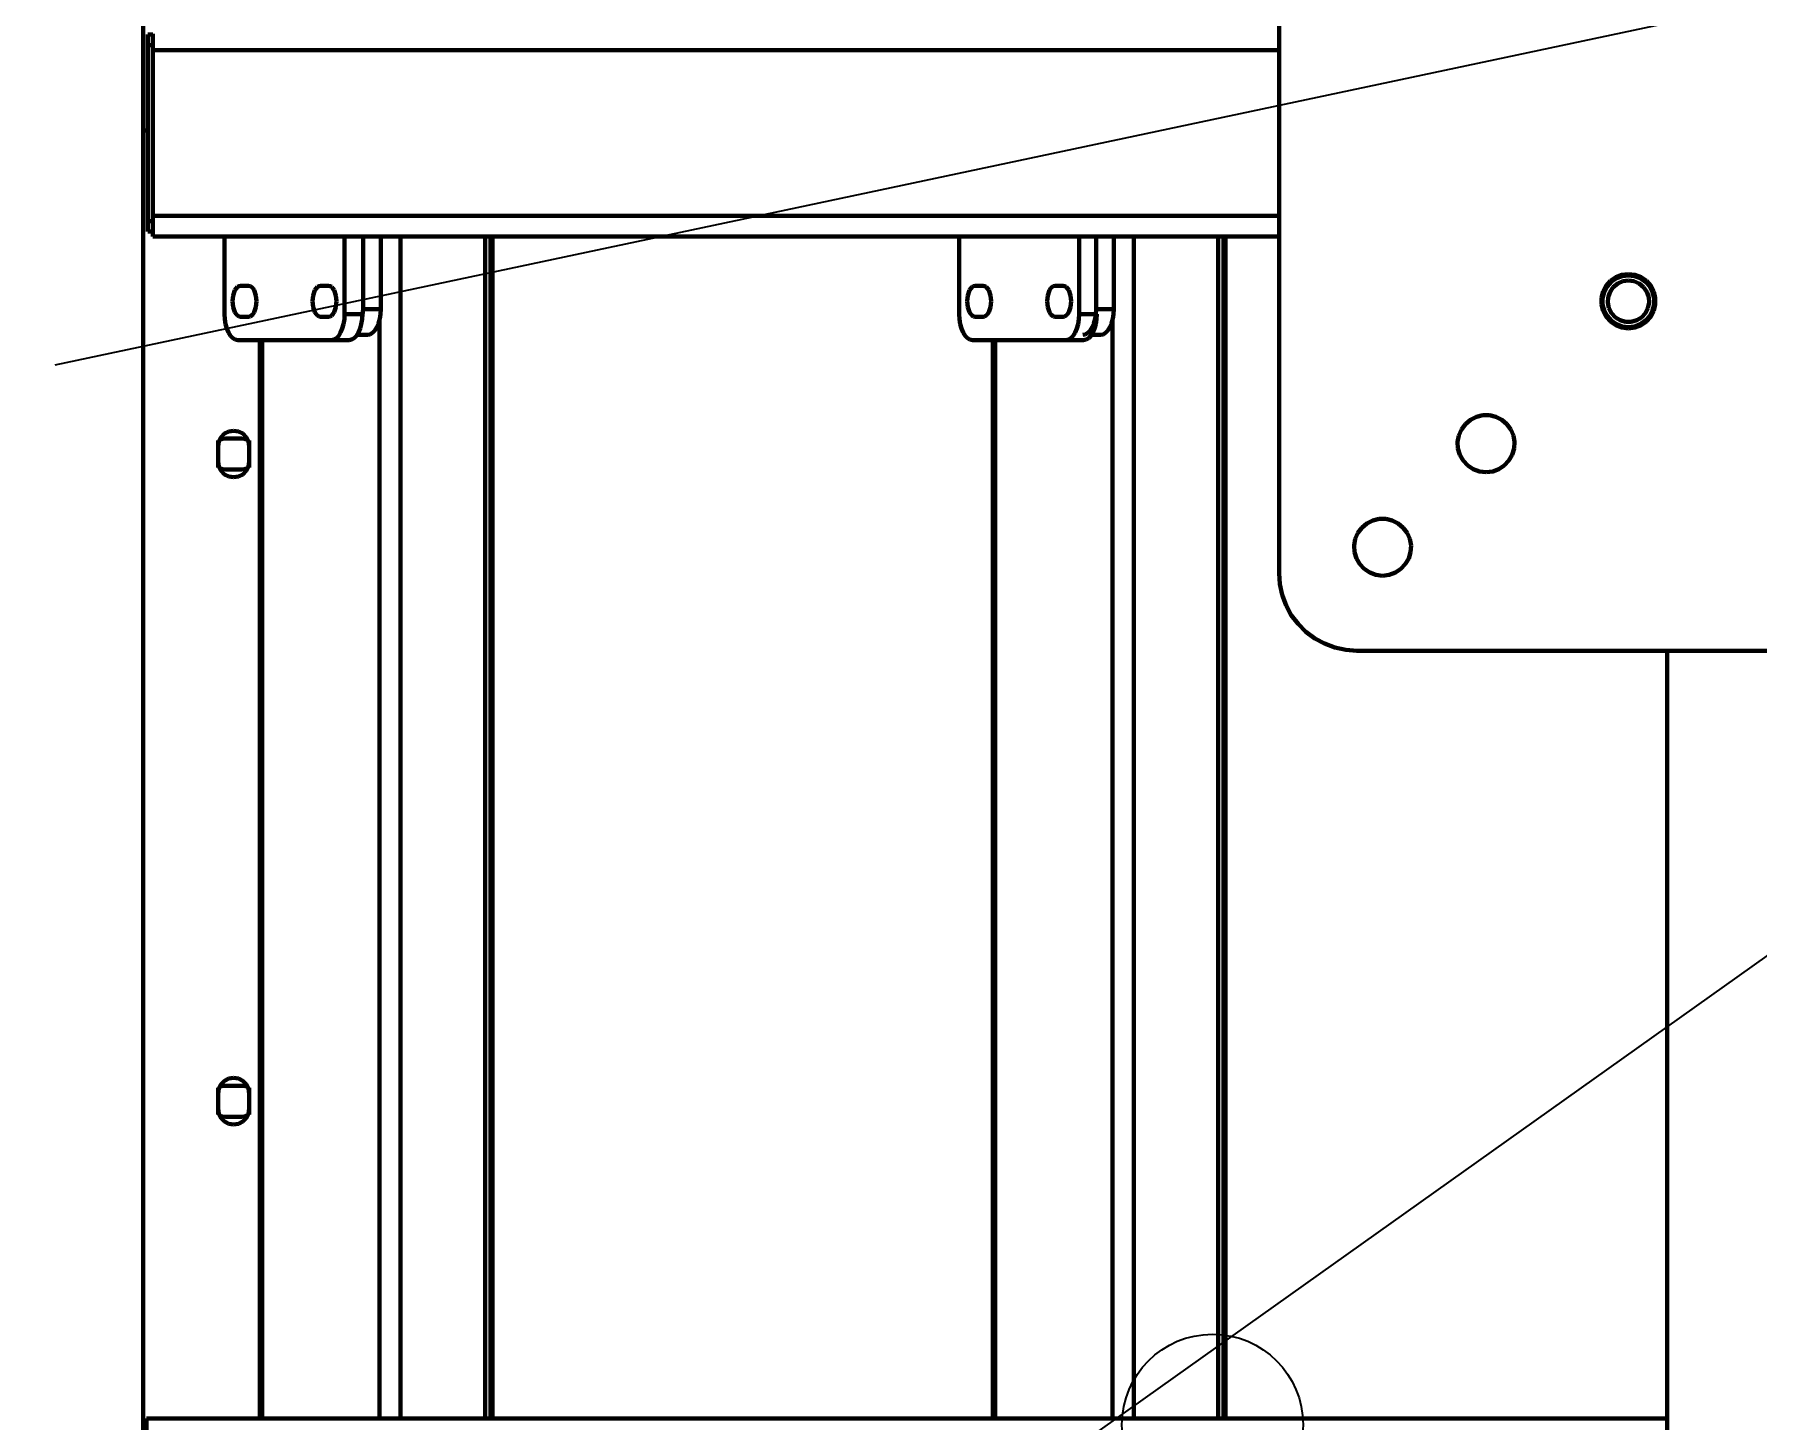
# Model space of a CAD drawing. Header units: millimetres. Extents: x 0 to 594, y 0 to 420.
# Drawn here: x 31.16 to 44.49, y 316.43 to 327.14 of the extents above; entities that cross this region are included whole.
import ezdxf

# ---------------------------------------------------------------- set-up
doc = ezdxf.new("R2010")
doc.units = ezdxf.units.MM

msp = doc.modelspace()

# ---------------------------------------------------------------- linework, layer by layer
at = {"color": 1, "lineweight": 70}
for p, q in [((32.001, 351.4), (32.001, 326.4)), ((40.78, 322.98), (40.78, 329.78)), ((32.037, 327.14), (32.077, 327.14)), ((32.037, 327.138), (32.037, 327.14)), ((32.037, 327.14), (32.037, 327.14)), ((32.037, 327.136), (32.037, 327.138)), ((32.037, 327.133), (32.037, 327.136)), ((32.037, 327.128), (32.037, 327.133)), ((32.037, 327.123), (32.037, 327.128)), ((32.037, 327.117), (32.037, 327.123)), ((32.037, 327.11), (32.037, 327.117)), ((32.037, 327.103), (32.037, 327.11)), ((32.037, 327.095), (32.037, 327.103)), ((32.037, 327.087), (32.037, 327.095)), ((32.037, 327.078), (32.037, 327.087)), ((32.077, 327.134), (32.077, 327.146)), ((32.077, 327.14), (32.077, 327.14)), ((32.077, 327.14), (32.077, 327.138)), ((32.077, 327.138), (32.077, 327.136)), ((32.077, 327.136), (32.077, 327.133)), ((32.077, 327.12), (32.077, 327.134)), ((32.077, 327.133), (32.077, 327.128)), ((32.077, 327.128), (32.077, 327.123)), ((32.077, 327.123), (32.077, 327.117)), ((32.077, 327.106), (32.077, 327.12)), ((32.077, 327.117), (32.077, 327.11)), ((32.077, 327.11), (32.077, 327.103)), ((32.077, 327.09), (32.077, 327.106)), ((32.077, 327.103), (32.077, 327.095)), ((32.077, 327.095), (32.077, 327.087)), ((32.077, 327.073), (32.077, 327.09)), ((32.077, 327.087), (32.077, 327.078)), ((32.037, 327.069), (32.037, 327.078)), ((32.037, 327.06), (32.037, 327.069)), ((32.037, 325.7), (32.037, 327.06)), ((32.077, 327.06), (32.037, 327.06)), ((32.077, 327.078), (32.077, 327.069)), ((32.077, 327.056), (32.077, 327.073)), ((32.077, 327.069), (32.077, 327.06)), ((32.077, 327.038), (32.077, 327.056)), ((32.077, 327.02), (32.077, 327.038)), ((32.077, 325.74), (32.077, 327.02)), ((32.077, 327.02), (40.78, 327.02)), ((32.037, 326.4), (32.001, 326.4)), ((32.001, 326.4), (32.001, 301.4)), ((32.001, 326.4), (32.037, 326.4)), ((32.037, 325.692), (32.037, 325.7)), ((32.037, 325.7), (32.077, 325.7)), ((32.037, 325.683), (32.037, 325.692)), ((32.037, 325.674), (32.037, 325.683)), ((32.037, 325.666), (32.037, 325.674)), ((32.037, 325.658), (32.037, 325.666)), ((32.037, 325.651), (32.037, 325.658)), ((32.037, 325.644), (32.037, 325.651)), ((32.037, 325.638), (32.037, 325.644)), ((32.037, 325.633), (32.037, 325.638)), ((32.037, 325.628), (32.037, 325.633)), ((32.037, 325.625), (32.037, 325.628)), ((32.037, 325.622), (32.037, 325.625)), ((32.037, 325.621), (32.037, 325.622)), ((32.037, 325.62), (32.037, 325.621)), ((32.077, 325.723), (32.077, 325.74)), ((32.077, 325.74), (40.78, 325.74)), ((32.077, 325.705), (32.077, 325.723)), ((32.077, 325.688), (32.077, 325.705)), ((32.077, 325.7), (32.077, 325.692)), ((32.077, 325.692), (32.077, 325.683)), ((32.077, 325.671), (32.077, 325.688)), ((32.077, 325.683), (32.077, 325.674)), ((32.077, 325.674), (32.077, 325.666)), ((32.077, 325.655), (32.077, 325.671)), ((32.077, 325.666), (32.077, 325.658)), ((32.077, 325.658), (32.077, 325.651)), ((32.077, 325.641), (32.077, 325.655)), ((32.077, 325.651), (32.077, 325.644)), ((32.077, 325.644), (32.077, 325.638)), ((32.077, 325.627), (32.077, 325.641)), ((32.077, 325.638), (32.077, 325.633)), ((32.077, 325.633), (32.077, 325.628)), ((32.077, 325.628), (32.077, 325.625)), ((32.077, 325.615), (32.077, 325.627)), ((32.077, 325.625), (32.077, 325.622)), ((32.077, 325.622), (32.077, 325.621)), ((32.077, 325.621), (32.077, 325.62)), ((32.077, 325.62), (32.037, 325.62)), ((32.077, 325.605), (32.077, 325.615)), ((32.077, 325.596), (32.077, 325.605)), ((32.077, 325.589), (32.077, 325.596)), ((32.077, 325.584), (32.077, 325.589)), ((32.077, 325.581), (32.077, 325.584)), ((32.077, 325.58), (32.077, 325.581)), ((32.077, 325.58), (40.78, 325.58)), ((32.631, 325.58), (32.631, 324.98)), ((32.815, 325.58), (32.815, 325.58)), ((32.815, 325.58), (32.815, 325.58)), ((32.815, 325.58), (32.815, 325.58)), ((32.815, 325.58), (32.815, 325.58)), ((32.815, 325.58), (32.815, 325.58)), ((32.815, 325.58), (32.815, 325.58)), ((32.815, 325.58), (32.815, 325.58)), ((32.815, 325.58), (32.815, 325.58)), ((32.815, 325.58), (32.815, 325.58)), ((32.815, 325.58), (32.815, 325.58)), ((32.815, 325.58), (32.815, 325.58)), ((32.815, 325.58), (32.815, 325.58)), ((32.815, 325.58), (32.815, 325.58)), ((32.815, 325.58), (32.815, 325.58)), ((33.425, 325.58), (33.425, 325.58)), ((33.558, 324.98), (33.558, 325.58)), ((33.701, 325.02), (33.701, 325.58)), ((33.838, 325.58), (33.838, 325.02)), ((33.992, 316.45), (33.992, 325.58)), ((34.644, 316.45), (34.644, 325.58)), ((34.685, 316.45), (34.685, 325.58)), ((34.702, 316.45), (34.702, 325.58)), ((36.957, 325.58), (36.491, 325.58)), ((36.491, 325.58), (36.491, 325.58)), ((36.491, 325.58), (36.491, 325.58)), ((36.491, 325.58), (36.491, 325.58)), ((36.491, 325.58), (36.491, 325.58)), ((36.491, 325.58), (36.491, 325.58)), ((36.491, 325.58), (36.491, 325.58)), ((36.491, 325.58), (36.491, 325.58)), ((36.491, 325.58), (36.491, 325.58)), ((36.491, 325.58), (36.491, 325.58)), ((36.491, 325.58), (36.491, 325.58)), ((36.491, 325.58), (36.491, 325.58)), ((36.491, 325.58), (36.491, 325.58)), ((36.491, 325.58), (36.491, 325.58)), ((36.491, 325.58), (36.491, 325.58)), ((36.957, 325.58), (39.101, 325.58)), ((38.308, 325.58), (38.308, 324.98)), ((38.442, 325.58), (38.442, 325.58)), ((39.101, 325.58), (39.101, 325.58)), ((39.235, 324.98), (39.235, 325.58)), ((39.366, 325.02), (39.366, 325.58)), ((39.503, 325.58), (39.503, 325.02)), ((39.658, 316.45), (39.658, 325.58)), ((40.309, 316.45), (40.309, 325.58)), ((40.35, 316.45), (40.35, 325.58)), ((40.367, 316.45), (40.367, 325.58)), ((40.494, 325.58), (40.494, 325.58)), ((40.494, 325.58), (40.494, 325.58)), ((40.494, 325.58), (40.494, 325.58)), ((40.494, 325.58), (40.494, 325.58)), ((40.494, 325.58), (40.494, 325.58)), ((40.494, 325.58), (40.494, 325.58)), ((40.494, 325.58), (40.494, 325.58)), ((40.494, 325.58), (40.494, 325.58)), ((40.494, 325.58), (40.494, 325.58)), ((40.494, 325.58), (40.494, 325.58)), ((40.494, 325.58), (40.494, 325.58)), ((40.494, 325.58), (40.494, 325.58)), ((40.494, 325.58), (40.494, 325.58)), ((40.494, 325.58), (40.494, 325.58)), ((43.341, 325.238), (43.307, 325.2)), ((43.315, 325.194), (43.347, 325.23)), ((43.382, 325.266), (43.341, 325.238)), ((43.347, 325.23), (43.387, 325.258)), ((43.43, 325.284), (43.382, 325.266)), ((43.387, 325.258), (43.432, 325.275)), ((43.437, 325.235), (43.397, 325.217)), ((43.48, 325.29), (43.43, 325.284)), ((43.432, 325.275), (43.48, 325.28)), ((43.48, 325.24), (43.437, 325.235)), ((43.53, 325.284), (43.48, 325.29)), ((43.48, 325.28), (43.528, 325.275)), ((43.523, 325.235), (43.48, 325.24)), ((43.563, 325.217), (43.523, 325.235)), ((43.528, 325.275), (43.573, 325.258)), ((43.578, 325.266), (43.53, 325.284)), ((43.573, 325.258), (43.613, 325.23)), ((43.619, 325.238), (43.578, 325.266)), ((43.613, 325.23), (43.645, 325.194)), ((43.653, 325.2), (43.619, 325.238)), ((32.698, 325.126), (32.693, 325.08)), ((32.711, 325.165), (32.698, 325.126)), ((32.721, 325.18), (32.711, 325.165)), ((32.731, 325.191), (32.721, 325.18)), ((32.743, 325.198), (32.731, 325.191)), ((32.755, 325.2), (32.743, 325.198)), ((32.817, 325.2), (32.755, 325.2)), ((32.829, 325.198), (32.817, 325.2)), ((32.84, 325.191), (32.829, 325.198)), ((32.851, 325.18), (32.84, 325.191)), ((32.861, 325.165), (32.851, 325.18)), ((32.874, 325.126), (32.861, 325.165)), ((32.879, 325.08), (32.874, 325.126)), ((33.316, 325.126), (33.311, 325.08)), ((33.329, 325.165), (33.316, 325.126)), ((33.339, 325.18), (33.329, 325.165)), ((33.349, 325.191), (33.339, 325.18)), ((33.361, 325.198), (33.349, 325.191)), ((33.373, 325.2), (33.361, 325.198)), ((33.435, 325.2), (33.373, 325.2)), ((33.447, 325.198), (33.435, 325.2)), ((33.459, 325.191), (33.447, 325.198)), ((33.469, 325.18), (33.459, 325.191)), ((33.479, 325.165), (33.469, 325.18)), ((33.492, 325.126), (33.479, 325.165)), ((33.497, 325.08), (33.492, 325.126)), ((38.374, 325.126), (38.37, 325.08)), ((38.388, 325.165), (38.374, 325.126)), ((38.397, 325.18), (38.388, 325.165)), ((38.408, 325.191), (38.397, 325.18)), ((38.42, 325.198), (38.408, 325.191)), ((38.432, 325.2), (38.42, 325.198)), ((38.493, 325.2), (38.432, 325.2)), ((38.505, 325.198), (38.493, 325.2)), ((38.517, 325.191), (38.505, 325.198)), ((38.528, 325.18), (38.517, 325.191)), ((38.537, 325.165), (38.528, 325.18)), ((38.55, 325.126), (38.537, 325.165)), ((38.555, 325.08), (38.55, 325.126)), ((38.993, 325.126), (38.988, 325.08)), ((39.006, 325.165), (38.993, 325.126)), ((39.015, 325.18), (39.006, 325.165)), ((39.026, 325.191), (39.015, 325.18)), ((39.038, 325.198), (39.026, 325.191)), ((39.05, 325.2), (39.038, 325.198)), ((39.111, 325.2), (39.05, 325.2)), ((39.123, 325.198), (39.111, 325.2)), ((39.135, 325.191), (39.123, 325.198)), ((39.146, 325.18), (39.135, 325.191)), ((39.155, 325.165), (39.146, 325.18)), ((39.169, 325.126), (39.155, 325.165)), ((39.173, 325.08), (39.169, 325.126)), ((43.284, 325.155), (43.272, 325.106)), ((43.272, 325.106), (43.272, 325.055)), ((43.281, 325.105), (43.293, 325.151)), ((43.281, 325.056), (43.281, 325.105)), ((43.307, 325.2), (43.284, 325.155)), ((43.293, 325.151), (43.315, 325.194)), ((43.323, 325.113), (43.32, 325.07)), ((43.338, 325.154), (43.323, 325.113)), ((43.363, 325.19), (43.338, 325.154)), ((43.397, 325.217), (43.363, 325.19)), ((43.597, 325.19), (43.563, 325.217)), ((43.622, 325.154), (43.597, 325.19)), ((43.637, 325.113), (43.622, 325.154)), ((43.64, 325.07), (43.637, 325.113)), ((43.645, 325.194), (43.667, 325.151)), ((43.676, 325.155), (43.653, 325.2)), ((43.667, 325.151), (43.679, 325.105)), ((43.688, 325.106), (43.676, 325.155)), ((43.679, 325.105), (43.679, 325.056)), ((43.688, 325.055), (43.688, 325.106)), ((32.631, 324.98), (32.633, 324.941)), ((32.693, 325.08), (32.698, 325.035)), ((32.698, 325.035), (32.711, 324.996)), ((32.711, 324.996), (32.721, 324.981)), ((32.721, 324.981), (32.731, 324.97)), ((32.731, 324.97), (32.743, 324.963)), ((32.743, 324.963), (32.755, 324.96)), ((32.755, 324.96), (32.817, 324.96)), ((32.817, 324.96), (32.829, 324.963)), ((32.829, 324.963), (32.84, 324.97)), ((32.84, 324.97), (32.851, 324.981)), ((32.851, 324.981), (32.861, 324.996)), ((32.861, 324.996), (32.874, 325.035)), ((32.874, 325.035), (32.879, 325.08)), ((33.311, 325.08), (33.316, 325.035)), ((33.316, 325.035), (33.329, 324.996)), ((33.329, 324.996), (33.339, 324.981)), ((33.339, 324.981), (33.349, 324.97)), ((33.349, 324.97), (33.361, 324.963)), ((33.361, 324.963), (33.373, 324.96)), ((33.373, 324.96), (33.435, 324.96)), ((33.435, 324.96), (33.447, 324.963)), ((33.447, 324.963), (33.459, 324.97)), ((33.459, 324.97), (33.469, 324.981)), ((33.469, 324.981), (33.479, 324.996)), ((33.479, 324.996), (33.492, 325.035)), ((33.492, 325.035), (33.497, 325.08)), ((33.557, 324.941), (33.558, 324.98)), ((33.558, 324.98), (33.696, 324.98)), ((33.696, 324.98), (33.694, 324.941)), ((33.695, 324.952), (33.701, 325.02)), ((33.701, 325.02), (33.838, 325.02)), ((33.836, 324.981), (33.83, 324.944)), ((33.838, 325.02), (33.836, 324.981)), ((38.308, 324.98), (38.31, 324.941)), ((38.37, 325.08), (38.374, 325.035)), ((38.374, 325.035), (38.388, 324.996)), ((38.388, 324.996), (38.397, 324.981)), ((38.397, 324.981), (38.408, 324.97)), ((38.408, 324.97), (38.42, 324.963)), ((38.42, 324.963), (38.432, 324.96)), ((38.432, 324.96), (38.493, 324.96)), ((38.493, 324.96), (38.505, 324.963)), ((38.505, 324.963), (38.517, 324.97)), ((38.517, 324.97), (38.528, 324.981)), ((38.528, 324.981), (38.537, 324.996)), ((38.537, 324.996), (38.55, 325.035)), ((38.55, 325.035), (38.555, 325.08)), ((38.988, 325.08), (38.993, 325.035)), ((38.993, 325.035), (39.006, 324.996)), ((39.006, 324.996), (39.015, 324.981)), ((39.015, 324.981), (39.026, 324.97)), ((39.026, 324.97), (39.038, 324.963)), ((39.038, 324.963), (39.05, 324.96)), ((39.05, 324.96), (39.111, 324.96)), ((39.111, 324.96), (39.123, 324.963)), ((39.123, 324.963), (39.135, 324.97)), ((39.135, 324.97), (39.146, 324.981)), ((39.146, 324.981), (39.155, 324.996)), ((39.155, 324.996), (39.169, 325.035)), ((39.169, 325.035), (39.173, 325.08)), ((39.233, 324.941), (39.235, 324.98)), ((39.235, 324.98), (39.364, 324.98)), ((39.358, 324.944), (39.364, 324.981)), ((39.364, 324.981), (39.366, 325.02)), ((39.366, 325.02), (39.503, 325.02)), ((39.372, 324.98), (39.37, 324.941)), ((39.501, 324.981), (39.496, 324.944)), ((39.503, 325.02), (39.501, 324.981)), ((43.272, 325.055), (43.284, 325.006)), ((43.293, 325.01), (43.281, 325.056)), ((43.284, 325.006), (43.307, 324.961)), ((43.315, 324.967), (43.293, 325.01)), ((43.307, 324.961), (43.341, 324.923)), ((43.347, 324.931), (43.315, 324.967)), ((43.32, 325.07), (43.329, 325.027)), ((43.329, 325.027), (43.349, 324.988)), ((43.349, 324.988), (43.379, 324.956)), ((43.379, 324.956), (43.416, 324.934)), ((43.544, 324.934), (43.581, 324.956)), ((43.581, 324.956), (43.611, 324.988)), ((43.611, 324.988), (43.631, 325.027)), ((43.645, 324.967), (43.613, 324.931)), ((43.619, 324.923), (43.653, 324.961)), ((43.631, 325.027), (43.64, 325.07)), ((43.667, 325.01), (43.645, 324.967)), ((43.653, 324.961), (43.676, 325.006)), ((43.679, 325.056), (43.667, 325.01)), ((43.676, 325.006), (43.688, 325.055)), ((32.633, 324.941), (32.639, 324.904)), ((32.639, 324.904), (32.649, 324.869)), ((32.649, 324.869), (32.662, 324.839)), ((32.662, 324.839), (32.677, 324.814)), ((33.513, 324.814), (33.528, 324.839)), ((33.528, 324.839), (33.541, 324.869)), ((33.541, 324.869), (33.551, 324.904)), ((33.551, 324.904), (33.557, 324.941)), ((33.665, 324.839), (33.65, 324.814)), ((33.678, 324.869), (33.665, 324.839)), ((33.688, 324.904), (33.678, 324.869)), ((33.694, 324.941), (33.688, 324.904)), ((33.755, 324.824), (33.735, 324.82)), ((33.774, 324.836), (33.755, 324.824)), ((33.792, 324.854), (33.774, 324.836)), ((33.808, 324.879), (33.792, 324.854)), ((33.821, 324.909), (33.808, 324.879)), ((33.83, 324.944), (33.821, 324.909)), ((33.828, 316.45), (33.828, 324.933)), ((38.31, 324.941), (38.316, 324.904)), ((38.316, 324.904), (38.325, 324.869)), ((38.325, 324.869), (38.338, 324.839)), ((38.338, 324.839), (38.354, 324.814)), ((39.189, 324.814), (39.205, 324.839)), ((39.205, 324.839), (39.218, 324.869)), ((39.218, 324.869), (39.227, 324.904)), ((39.227, 324.904), (39.233, 324.941)), ((39.263, 324.82), (39.283, 324.824)), ((39.283, 324.824), (39.303, 324.836)), ((39.303, 324.836), (39.32, 324.854)), ((39.32, 324.854), (39.336, 324.879)), ((39.342, 324.839), (39.326, 324.814)), ((39.336, 324.879), (39.349, 324.909)), ((39.355, 324.869), (39.342, 324.839)), ((39.349, 324.909), (39.358, 324.944)), ((39.364, 324.904), (39.355, 324.869)), ((39.37, 324.941), (39.364, 324.904)), ((39.42, 324.824), (39.4, 324.82)), ((39.44, 324.836), (39.42, 324.824)), ((39.458, 324.854), (39.44, 324.836)), ((39.473, 324.879), (39.458, 324.854)), ((39.486, 324.909), (39.473, 324.879)), ((39.496, 324.944), (39.486, 324.909)), ((39.493, 316.45), (39.493, 324.933)), ((43.341, 324.923), (43.382, 324.895)), ((43.387, 324.903), (43.347, 324.931)), ((43.382, 324.895), (43.43, 324.877)), ((43.432, 324.886), (43.387, 324.903)), ((43.416, 324.934), (43.458, 324.922)), ((43.43, 324.877), (43.48, 324.87)), ((43.48, 324.88), (43.432, 324.886)), ((43.458, 324.922), (43.502, 324.922)), ((43.528, 324.886), (43.48, 324.88)), ((43.48, 324.87), (43.53, 324.877)), ((43.502, 324.922), (43.544, 324.934)), ((43.573, 324.903), (43.528, 324.886)), ((43.53, 324.877), (43.578, 324.895)), ((43.613, 324.931), (43.573, 324.903)), ((43.578, 324.895), (43.619, 324.923)), ((32.677, 324.814), (32.695, 324.796)), ((32.695, 324.796), (32.714, 324.784)), ((32.714, 324.784), (32.734, 324.78)), ((32.734, 324.78), (33.455, 324.78)), ((32.872, 324.78), (32.872, 324.78)), ((32.904, 316.45), (32.904, 324.78)), ((32.921, 316.45), (32.921, 324.78)), ((33.455, 324.78), (33.476, 324.784)), ((33.593, 324.78), (33.455, 324.78)), ((33.476, 324.784), (33.495, 324.796)), ((33.495, 324.796), (33.513, 324.814)), ((33.613, 324.784), (33.593, 324.78)), ((33.632, 324.796), (33.613, 324.784)), ((33.65, 324.814), (33.632, 324.796)), ((33.735, 324.82), (33.654, 324.82)), ((38.354, 324.814), (38.372, 324.796)), ((38.372, 324.796), (38.391, 324.784)), ((38.391, 324.784), (38.411, 324.78)), ((38.411, 324.78), (39.132, 324.78)), ((38.548, 324.78), (38.548, 324.78)), ((38.569, 316.45), (38.569, 324.78)), ((38.587, 316.45), (38.587, 324.78)), ((39.132, 324.78), (39.152, 324.784)), ((39.269, 324.78), (39.132, 324.78)), ((39.152, 324.784), (39.171, 324.796)), ((39.171, 324.796), (39.189, 324.814)), ((39.289, 324.784), (39.269, 324.78)), ((39.309, 324.796), (39.289, 324.784)), ((39.326, 324.814), (39.309, 324.796)), ((39.4, 324.82), (39.331, 324.82)), ((42.259, 324.164), (42.22, 324.131)), ((42.305, 324.187), (42.259, 324.164)), ((42.354, 324.199), (42.305, 324.187)), ((42.406, 324.199), (42.354, 324.199)), ((42.455, 324.187), (42.406, 324.199)), ((42.501, 324.164), (42.455, 324.187)), ((42.54, 324.131), (42.501, 324.164)), ((32.604, 324.031), (32.587, 323.998)), ((32.631, 324.058), (32.604, 324.031)), ((32.664, 324.075), (32.631, 324.058)), ((32.701, 324.08), (32.664, 324.075)), ((32.738, 324.075), (32.701, 324.08)), ((32.772, 324.058), (32.738, 324.075)), ((32.798, 324.031), (32.772, 324.058)), ((32.815, 323.998), (32.798, 324.031)), ((42.169, 324.044), (42.16, 323.993)), ((42.189, 324.09), (42.169, 324.044)), ((42.22, 324.131), (42.189, 324.09)), ((42.571, 324.09), (42.54, 324.131)), ((42.591, 324.044), (42.571, 324.09)), ((42.6, 323.993), (42.591, 324.044)), ((32.581, 324.004), (32.581, 323.96)), ((32.587, 323.998), (32.581, 323.96)), ((32.581, 323.96), (32.581, 323.84)), ((32.616, 324.018), (32.592, 324.01)), ((32.641, 324.02), (32.616, 324.018)), ((32.761, 324.02), (32.641, 324.02)), ((32.786, 324.018), (32.761, 324.02)), ((32.81, 324.01), (32.786, 324.018)), ((32.821, 323.96), (32.815, 323.998)), ((32.821, 323.96), (32.821, 324.004)), ((32.821, 323.84), (32.821, 323.96)), ((42.16, 323.993), (42.163, 323.942)), ((42.163, 323.942), (42.178, 323.893)), ((42.178, 323.893), (42.204, 323.849)), ((42.556, 323.849), (42.582, 323.893)), ((42.582, 323.893), (42.597, 323.942)), ((42.597, 323.942), (42.6, 323.993)), ((32.581, 323.84), (32.587, 323.803)), ((32.581, 323.84), (32.581, 323.797)), ((32.587, 323.803), (32.604, 323.77)), ((32.592, 323.791), (32.616, 323.783)), ((32.604, 323.77), (32.631, 323.743)), ((32.616, 323.783), (32.641, 323.78)), ((32.641, 323.78), (32.761, 323.78)), ((32.761, 323.78), (32.786, 323.783)), ((32.772, 323.743), (32.798, 323.77)), ((32.786, 323.783), (32.81, 323.791)), ((32.798, 323.77), (32.815, 323.803)), ((32.815, 323.803), (32.821, 323.84)), ((32.821, 323.797), (32.821, 323.84)), ((42.204, 323.849), (42.239, 323.812)), ((42.239, 323.812), (42.281, 323.784)), ((42.281, 323.784), (42.329, 323.766)), ((42.329, 323.766), (42.38, 323.76)), ((42.38, 323.76), (42.431, 323.766)), ((42.431, 323.766), (42.479, 323.784)), ((42.479, 323.784), (42.521, 323.812)), ((42.521, 323.812), (42.556, 323.849)), ((32.631, 323.743), (32.664, 323.726)), ((32.664, 323.726), (32.701, 323.72)), ((32.701, 323.72), (32.738, 323.726)), ((32.738, 323.726), (32.772, 323.743)), ((41.459, 323.364), (41.42, 323.331)), ((41.505, 323.387), (41.459, 323.364)), ((41.554, 323.399), (41.505, 323.387)), ((41.606, 323.399), (41.554, 323.399)), ((41.655, 323.387), (41.606, 323.399)), ((41.701, 323.364), (41.655, 323.387)), ((41.74, 323.331), (41.701, 323.364)), ((41.369, 323.244), (41.36, 323.193)), ((41.389, 323.29), (41.369, 323.244)), ((41.42, 323.331), (41.389, 323.29)), ((41.771, 323.29), (41.74, 323.331)), ((41.791, 323.244), (41.771, 323.29)), ((41.8, 323.193), (41.791, 323.244)), ((41.36, 323.193), (41.363, 323.142)), ((41.363, 323.142), (41.378, 323.093)), ((41.378, 323.093), (41.404, 323.049)), ((41.756, 323.049), (41.782, 323.093)), ((41.782, 323.093), (41.797, 323.142)), ((41.797, 323.142), (41.8, 323.193)), ((40.78, 322.98), (40.786, 322.895)), ((41.404, 323.049), (41.439, 323.012)), ((41.439, 323.012), (41.481, 322.984)), ((41.481, 322.984), (41.529, 322.966)), ((41.529, 322.966), (41.58, 322.96)), ((41.58, 322.96), (41.631, 322.966)), ((41.631, 322.966), (41.679, 322.984)), ((41.679, 322.984), (41.721, 323.012)), ((41.721, 323.012), (41.756, 323.049)), ((40.786, 322.895), (40.804, 322.811)), ((40.804, 322.811), (40.834, 322.731)), ((40.834, 322.731), (40.875, 322.656)), ((40.875, 322.656), (40.927, 322.588)), ((40.927, 322.588), (40.987, 322.527)), ((40.987, 322.527), (41.056, 322.476)), ((41.056, 322.476), (41.131, 322.435)), ((41.131, 322.435), (41.211, 322.405)), ((41.211, 322.405), (41.295, 322.387)), ((41.295, 322.387), (41.38, 322.38)), ((48.18, 322.38), (41.38, 322.38)), ((43.78, 285.38), (43.78, 322.38)), ((32.581, 319.004), (32.581, 318.96)), ((32.587, 318.998), (32.581, 318.96)), ((32.581, 318.96), (32.581, 318.84)), ((32.604, 319.031), (32.587, 318.998)), ((32.616, 319.018), (32.592, 319.01)), ((32.631, 319.058), (32.604, 319.031)), ((32.641, 319.02), (32.616, 319.018)), ((32.664, 319.075), (32.631, 319.058)), ((32.761, 319.02), (32.641, 319.02)), ((32.701, 319.08), (32.664, 319.075)), ((32.738, 319.075), (32.701, 319.08)), ((32.772, 319.058), (32.738, 319.075)), ((32.786, 319.018), (32.761, 319.02)), ((32.798, 319.031), (32.772, 319.058)), ((32.81, 319.01), (32.786, 319.018)), ((32.815, 318.998), (32.798, 319.031)), ((32.821, 318.96), (32.815, 318.998)), ((32.821, 318.96), (32.821, 319.004)), ((32.821, 318.84), (32.821, 318.96)), ((32.581, 318.84), (32.587, 318.803)), ((32.581, 318.84), (32.581, 318.797)), ((32.815, 318.803), (32.821, 318.84)), ((32.821, 318.797), (32.821, 318.84)), ((32.587, 318.803), (32.604, 318.77)), ((32.592, 318.791), (32.616, 318.783)), ((32.604, 318.77), (32.631, 318.743)), ((32.616, 318.783), (32.641, 318.78)), ((32.631, 318.743), (32.664, 318.726)), ((32.641, 318.78), (32.761, 318.78)), ((32.664, 318.726), (32.701, 318.72)), ((32.701, 318.72), (32.738, 318.726)), ((32.738, 318.726), (32.772, 318.743)), ((32.761, 318.78), (32.786, 318.783)), ((32.772, 318.743), (32.798, 318.77)), ((32.786, 318.783), (32.81, 318.791)), ((32.798, 318.77), (32.815, 318.803)), ((43.78, 316.45), (32.027, 316.45)), ((32.027, 316.45), (32.027, 316.35))]:
    msp.add_line(p, q, dxfattribs=at)
at = {"color": 7, "lineweight": 35}
for p, q in [((29.108, 309.049), (62.04, 332.45)), ((31.323, 324.59), (62.04, 331.103))]:
    msp.add_line(p, q, dxfattribs=at)
msp.add_circle((40.266, 316.4), 0.7, dxfattribs=at)

doc.saveas('drawing.dxf')
